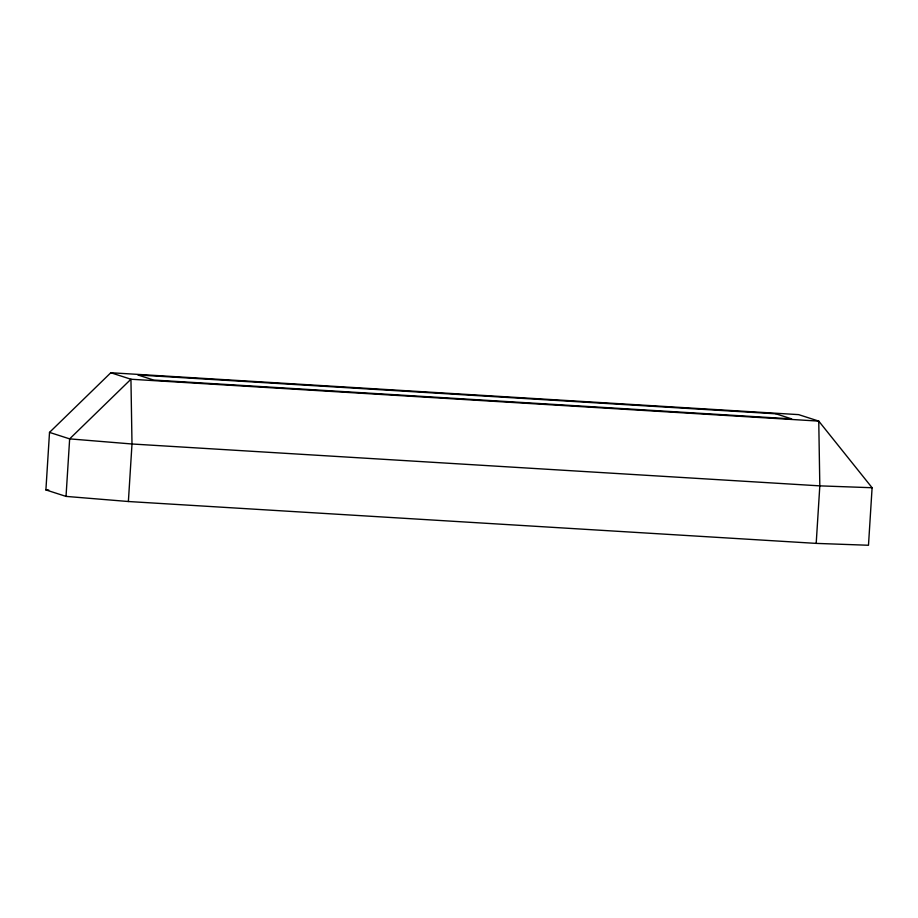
<?xml version="1.0" encoding="UTF-8"?>
<svg xmlns="http://www.w3.org/2000/svg" width="918" height="918" viewBox="0 0 918 918"><rect width="100%" height="100%" fill="white"/><g stroke="black" fill="none" stroke-linecap="round" stroke-linejoin="round"><path stroke-width="1.38" d="M45.9 489.914L49.515 432.389L110.814 372.742L798.626 414.626L818.753 421.11L872.1 487.733L868.485 545.258L816.194 543.387L128.382 501.515L66.027 496.397L45.9 489.914L48.723 490.017M66.027 496.397L69.653 438.873L130.941 379.237L818.753 421.11L819.82 485.863L816.194 543.387M128.382 501.515L131.997 443.991L130.941 379.237L110.814 372.742M872.1 487.733L819.82 485.863L131.997 443.991L69.653 438.873L49.515 432.389M775.928 413.811L137.872 374.969L153.639 380.041L791.683 418.895L775.928 413.811"/></g></svg>
